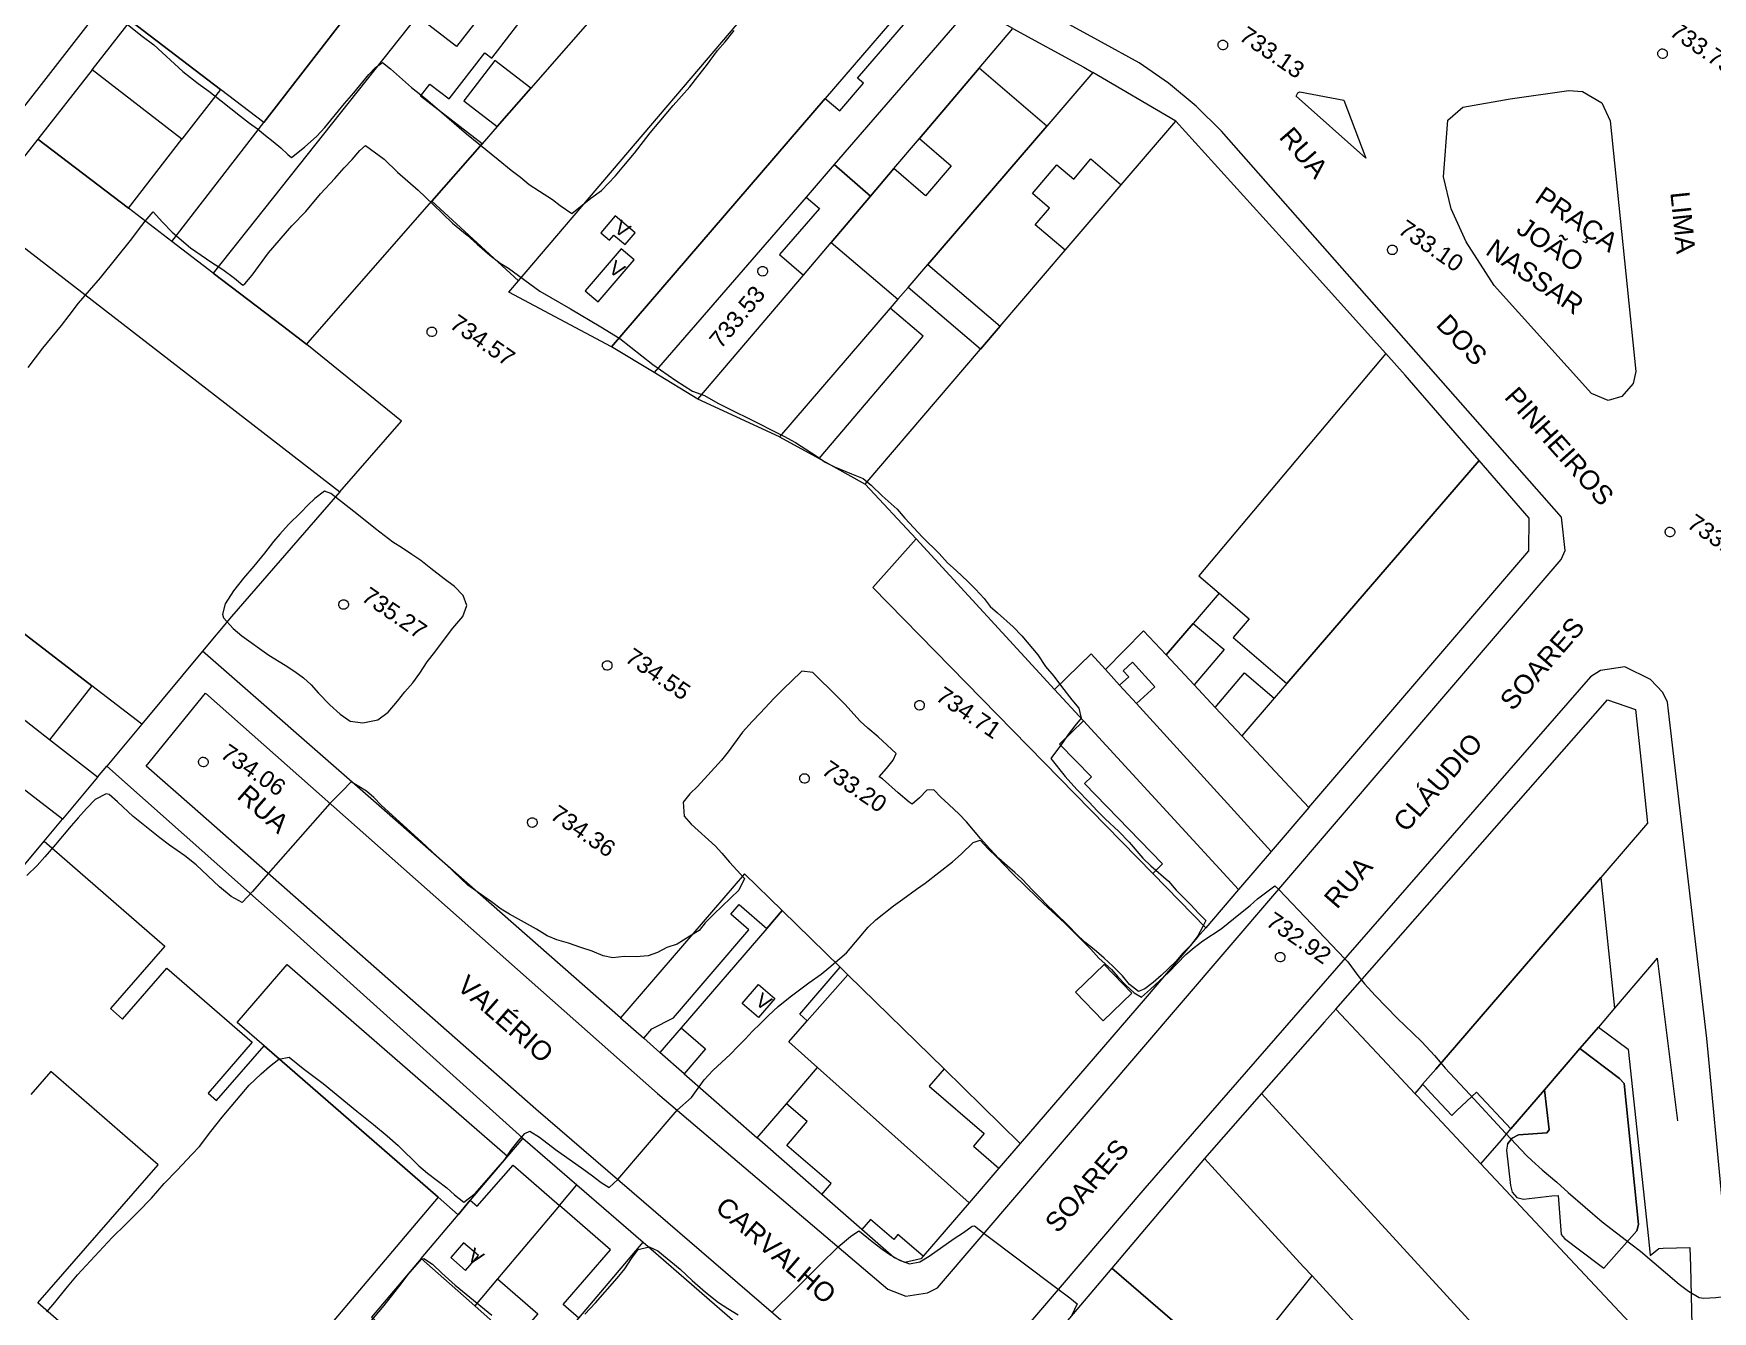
# Model space of a CAD drawing. Header units: metres. Extents: x 322294 to 7190115, y 7390841 to 10157759.
# Drawn here: x 322910.4 to 323085.9, y 7393113.9 to 7393247.5 of the extents above; entities that cross this region are included whole.
import ezdxf
from ezdxf.enums import TextEntityAlignment as Align

# ---------------------------------------------------------------- set-up
doc = ezdxf.new("R2010")
doc.units = ezdxf.units.M
doc.layers.get('0').update_dxf_attribs({"lineweight": 18})
for name, color, linetype, lineweight in [('100_SIST_VIARIO_MEIO_FIO', 1, 'Continuous', 18), ('106_PRACAS_PARQUES_TOP', 7, 'Continuous', 18), ('108_SEP_FIS_CANT_CENT_ILHA', 7, 'Continuous', 18), ('144_P_DUPLA_ASF_TOP', 7, 'Continuous', 18), ('160_P_SIMP_ASF_TOP', 7, 'Continuous', 18), ('206_MURO_E_MURO_ARRIMO', 7, 'Continuous', 18), ('214_PROJ_BEIRAL_EDIF', 10, 'Continuous', 18), ('600_CURVA_MESTRA', 14, 'Continuous', 18), ('604_CURVA_INTERM', 7, 'Continuous', 18), ('606_PTO_COTADO', 7, 'Continuous', 18), ('608_PTO_COTADO_INTERVIA', 1, 'Continuous', 18), ('626_SEGM_CURVA_INTERM', 7, 'Continuous', 18)]:
    doc.layers.add(name, color=color, linetype=linetype, lineweight=lineweight)
doc.styles.add('Style-Arial', font='arial.ttf', dxfattribs={"height": 1.75})

# ---------------------------------------------------------------- blocks, each defined once
blk = doc.blocks.new('SP09')
at = {"color": 0, "linetype": 'Continuous'}
blk.add_lwpolyline([(-0.03, -0.51), (-0.14, -0.49), (-0.24, -0.46), (-0.31, -0.42), (-0.35, -0.39), (-0.42, -0.31), (-0.47, -0.24), (-0.51, -0.15), (-0.52, -0.09), (-0.52, 0.03), (-0.51, 0.11), (-0.48, 0.2), (-0.44, 0.27), (-0.4, 0.33), (-0.32, 0.39), (-0.23, 0.44), (-0.15, 0.48), (-0.1, 0.48), (-0.03, 0.48), (0.08, 0.48), (0.19, 0.44), (0.27, 0.4), (0.35, 0.32), (0.41, 0.23), (0.46, 0.11), (0.48, 0.03), (0.48, -0.03), (0.47, -0.08), (0.44, -0.21), (0.38, -0.3), (0.31, -0.38), (0.23, -0.44), (0.1, -0.49), (0.02, -0.51)], close=True, dxfattribs=at)
blk = doc.blocks.new('SP10')
at = {"color": 0, "linetype": 'Continuous'}
blk.add_lwpolyline([(-0.03, -0.51), (-0.14, -0.49), (-0.24, -0.46), (-0.31, -0.42), (-0.35, -0.39), (-0.42, -0.31), (-0.47, -0.24), (-0.51, -0.15), (-0.52, -0.09), (-0.52, 0.03), (-0.51, 0.11), (-0.48, 0.2), (-0.44, 0.27), (-0.4, 0.33), (-0.32, 0.39), (-0.23, 0.44), (-0.15, 0.48), (-0.1, 0.48), (-0.03, 0.48), (0.08, 0.48), (0.19, 0.44), (0.27, 0.4), (0.35, 0.32), (0.41, 0.23), (0.46, 0.11), (0.48, 0.03), (0.48, -0.03), (0.47, -0.08), (0.44, -0.21), (0.38, -0.3), (0.31, -0.38), (0.23, -0.44), (0.1, -0.49), (0.02, -0.51)], close=True, dxfattribs=at)

msp = doc.modelspace()

# ---------------------------------------------------------------- linework, layer by layer
at = {"layer": '100_SIST_VIARIO_MEIO_FIO'}
for points in [[(323070.468, 7393193.482), (323070.103, 7393196.95), (323034.553, 7393237.294), (323031.912, 7393239.941), (323029.035, 7393242.338), (323025.949, 7393244.464), (323022.007, 7393246.63), (322979.757, 7393269.771), (322950.786, 7393285.594), (322948.179, 7393286.065), (322945.294, 7393285.586), (322944.425, 7393284.945), (322906.903, 7393236.675)], [(323034.729, 7393151.254), (323070.056, 7393192.531), (323070.468, 7393193.482)], [(323081.385, 7393175.818), (323081.172, 7393177.629), (323080.687, 7393178.635), (323079.383, 7393179.991), (323076.707, 7393181.303), (323074.175, 7393180.925), (323073.137, 7393180.263), (323043.021, 7393145.713)], [(323087.295, 7393116.125), (323086.978, 7393124.48), (323085.296, 7393142.446), (323081.385, 7393175.818)]]:
    msp.add_lwpolyline(points, dxfattribs=at)
msp.add_lwpolyline([(323064.715, 7393240.677), (323070.849, 7393241.563), (323072.303, 7393241.455), (323074.316, 7393240.279), (323075.183, 7393238.375), (323077.844, 7393212.201), (323077.576, 7393210.915), (323076.399, 7393209.563), (323074.966, 7393209.159), (323073.237, 7393209.9), (323063.046, 7393221.179), (323060.125, 7393225.752), (323058.57, 7393229.206), (323057.745, 7393232.537), (323058.214, 7393238.467), (323059.79, 7393239.818)], close=True, dxfattribs=at)
at = {"layer": '100_SIST_VIARIO_MEIO_FIO', "flags": 128}
for points in [[(322903.064, 7393085.254), (322910.551, 7393085.08), (322918.161, 7393083.858), (322930.99, 7393080.248), (322947.461, 7393073.271), (322958.291, 7393068.501), (322960.03, 7393068.358), (322964.467, 7393069.714), (322975.517, 7393081.746), (322992.095, 7393101.624), (322992.898, 7393103.093), (322993.465, 7393106.201), (322992.756, 7393109.352), (322962.912, 7393135.048), (322926.997, 7393166.703), (322922.186, 7393170.911), (322928.374, 7393178.565), (322975.609, 7393136.695), (322999.703, 7393116.23), (323001.551, 7393115.523), (323003.824, 7393115.872), (323004.883, 7393116.382), (323034.729, 7393151.254)], [(323043.021, 7393145.713), (323026.545, 7393126.813), (322970.787, 7393061.574), (322968.148, 7393056.298), (322965.782, 7393046.621), (322963.714, 7393040.741), (322961.397, 7393036.888), (322958.614, 7393033.358), (322955.648, 7393030.507), (322952.712, 7393028.178), (322949.648, 7393026.455), (322945.217, 7393024.656), (322876.62, 7393002.767), (322822.555, 7392985.75)]]:
    msp.add_lwpolyline(points, dxfattribs=at)
at = {"layer": '108_SEP_FIS_CANT_CENT_ILHA'}
msp.add_lwpolyline([(323042.751, 7393241.425), (323047.345, 7393240.543), (323049.659, 7393234.491), (323042.345, 7393240.973), (323042.53, 7393241.32)], close=True, dxfattribs=at)
at = {"layer": '206_MURO_E_MURO_ARRIMO'}
for p, q in [((323012.754, 7393248.027), (323020.176, 7393244.001)), ((323020.176, 7393244.001), (323021.118, 7393243.448)), ((322945.916, 7393167.315), (322928.07, 7393182.954)), ((322921.71, 7393175.321), (322918.049, 7393170.927)), ((322918.049, 7393170.927), (322937.944, 7393153.246)), ((322971.741, 7393144.619), (322945.916, 7393167.315)), ((322937.944, 7393153.246), (322961.544, 7393132.041)), ((323032.06, 7393153.038), (323026.575, 7393146.641)), ((323032.906, 7393154.025), (323032.06, 7393153.038)), ((323080.08, 7393150.864), (323082.22, 7393133.841)), ((323026.575, 7393146.641), (323013.525, 7393131.492)), ((322975.862, 7393140.998), (322974.172, 7393142.483)), ((322978.399, 7393138.768), (322975.862, 7393140.998)), ((322961.544, 7393132.041), (322967.187, 7393127.147)), ((322992.778, 7393126.156), (322986.022, 7393132.081)), ((323013.525, 7393131.492), (323011.301, 7393128.911)), ((322967.187, 7393127.147), (322974.102, 7393121.149)), ((323000.301, 7393119.557), (322996.969, 7393122.48)), ((323001.449, 7393119.048), (323000.301, 7393119.557)), ((323003.378, 7393119.713), (323003.119, 7393119.413)), ((323003.119, 7393119.413), (323001.449, 7393119.048))]:
    msp.add_line(p, q, dxfattribs=at)
for points in [[(322979.83, 7393209.3), (322975.253, 7393212.063)], [(322992.495, 7393203.073), (322997.3, 7393200.419)], [(323002.649, 7393194.674), (322998.132, 7393189.587), (323027.366, 7393159.691)], [(323080.08, 7393150.864), (323075.638, 7393145.616)]]:
    msp.add_lwpolyline(points, dxfattribs=at)
at = {"layer": '206_MURO_E_MURO_ARRIMO', "flags": 128}
for points in [[(322917.086, 7393169.772), (322912.068, 7393173.693)], [(322917.086, 7393169.772), (322918.049, 7393170.927)], [(322917.086, 7393169.772), (322913.429, 7393165.386)], [(322995.495, 7393149.124), (322994.707, 7393149.895)], [(322978.078, 7393143.57), (322975.862, 7393140.998)], [(323013.525, 7393131.492), (323005.57, 7393139.272)], [(322961.544, 7393132.041), (322959.939, 7393130.143)], [(322965.369, 7393124.997), (322967.187, 7393127.147)]]:
    msp.add_lwpolyline(points, dxfattribs=at)
at = {"layer": '214_PROJ_BEIRAL_EDIF'}
for points in [[(322929.925, 7393241.679), (322920.529, 7393248.837), (322946.477, 7393282.02), (322949.595, 7393282.988), (322963.333, 7393275.511), (322934.47, 7393238.216)], [(322950.479, 7393249.343), (322929.188, 7393222.472), (322924.85, 7393225.786), (322934.47, 7393238.216), (322963.333, 7393275.511), (322968.811, 7393272.481)], [(322962.369, 7393241.794), (322958.866, 7393237.789), (322957.286, 7393235.983), (322952.042, 7393229.988), (322961.077, 7393221.653), (322992.977, 7393259.114), (322982.559, 7393264.876)], [(322993.148, 7393240.728), (322970.803, 7393214.75), (322960.064, 7393220.464), (322961.077, 7393221.653), (322992.977, 7393259.114), (322998.352, 7393256.14), (323003.777, 7393253.084)], [(322994.084, 7393233.817), (322991.149, 7393230.426), (322975.253, 7393212.063), (322970.803, 7393214.75), (322993.148, 7393240.728), (322994.659, 7393239.428), (322997.154, 7393242.329), (322996.532, 7393242.864), (323004.819, 7393252.497), (323008.472, 7393250.439)], [(323000.322, 7393233.404), (323002.987, 7393236.538), (323009.24, 7393243.893), (323012.754, 7393248.027), (323008.472, 7393250.439), (322994.084, 7393233.817), (322997.88, 7393230.531)], [(322920.529, 7393248.837), (322929.925, 7393241.679), (322925.903, 7393236.481), (322916.536, 7393243.73)], [(322958.866, 7393237.789), (322962.369, 7393241.794), (322958.62, 7393244.695), (322955.37, 7393240.495)], [(322910.86, 7393236.471), (322920.31, 7393229.254), (322925.903, 7393236.481), (322916.536, 7393243.73)], [(323000.322, 7393233.404), (322997.88, 7393230.531), (322993.754, 7393225.679), (323000.742, 7393219.738), (323001.807, 7393220.976), (323003.867, 7393223.374), (323016.292, 7393237.832), (323009.24, 7393243.893), (323002.987, 7393236.538), (323006.305, 7393233.687), (323003.623, 7393230.566)], [(323016.292, 7393237.832), (323003.867, 7393223.374), (323011.437, 7393216.938), (323018.219, 7393224.862), (323015.099, 7393227.514), (323016.598, 7393229.277), (323014.801, 7393230.804), (323017.342, 7393233.793), (323019.109, 7393232.291), (323020.903, 7393234.402), (323024.075, 7393231.705), (323029.773, 7393238.363), (323021.118, 7393243.448)], [(323022.421, 7393181.02), (323020.931, 7393182.657), (323017.11, 7393178.952), (323002.649, 7393194.674), (322997.3, 7393200.419), (323009.382, 7393214.537), (323011.437, 7393216.938), (323018.219, 7393224.862), (323024.075, 7393231.705), (323029.773, 7393238.363), (323042.914, 7393223.851), (323051.719, 7393214.072), (323032.173, 7393190.825), (323034.308, 7393188.998), (323031.605, 7393185.856), (323028.767, 7393182.556), (323026.417, 7393185.068)], [(322990.859, 7393222.273), (322993.754, 7393225.679), (322997.88, 7393230.531), (322994.084, 7393233.817), (322991.149, 7393230.426), (322992.536, 7393229.225), (322988.377, 7393224.421)], [(322971.18, 7393228.446), (322969.678, 7393226.682), (322970.594, 7393225.902), (322971.065, 7393226.455), (322972.239, 7393225.455), (322973.27, 7393226.666)], [(322971.805, 7393225.007), (322968.062, 7393220.612), (322969.422, 7393219.454), (322973.165, 7393223.849)], [(322990.859, 7393222.273), (322993.754, 7393225.679), (323000.742, 7393219.738), (322999.939, 7393218.803), (322988.376, 7393205.347), (322979.83, 7393209.3)], [(323009.382, 7393214.537), (323001.807, 7393220.976), (323003.867, 7393223.374), (323011.437, 7393216.938)], [(322999.939, 7393218.803), (322988.376, 7393205.347), (322992.495, 7393203.073), (323003.381, 7393215.877)], [(323034.308, 7393188.998), (323037.438, 7393186.336), (323035.767, 7393184.37), (323041.4, 7393179.581), (323061.497, 7393202.871), (323053.759, 7393211.807), (323051.719, 7393214.072), (323032.173, 7393190.825)], [(323041.4, 7393179.581), (323040.07, 7393178.041), (323036.673, 7393174.104), (323043.69, 7393166.603), (323066.685, 7393193.423), (323066.709, 7393196.853), (323061.497, 7393202.871)], [(323022.421, 7393181.02), (323026.417, 7393185.068), (323028.767, 7393182.556), (323031.7, 7393179.42), (323033.897, 7393177.071), (323036.673, 7393174.104), (323043.69, 7393166.603), (323039.732, 7393161.987), (323025.659, 7393177.459), (323027.591, 7393179.216), (323025.257, 7393181.782), (323024.285, 7393180.897), (323024.873, 7393180.251), (323023.913, 7393179.378)], [(323031.7, 7393179.42), (323028.767, 7393182.556), (323031.605, 7393185.856), (323034.837, 7393183.109)], [(323017.11, 7393178.952), (323020.931, 7393182.657), (323022.421, 7393181.02), (323023.913, 7393179.378), (323025.659, 7393177.459), (323039.732, 7393161.987), (323036.346, 7393158.038), (323020.141, 7393175.657)], [(323040.07, 7393178.041), (323036.673, 7393174.104), (323033.897, 7393177.071), (323036.966, 7393180.68)], [(323027.366, 7393159.691), (323028.408, 7393160.702), (323020.251, 7393169.114), (323020.963, 7393169.805), (323017.64, 7393173.232), (323020.141, 7393175.657), (323036.346, 7393158.038), (323032.906, 7393154.025)]]:
    msp.add_lwpolyline(points, close=True, dxfattribs=at)
for points in [[(322957.286, 7393235.983), (322950.845, 7393240.968), (322951.828, 7393242.239), (322953.825, 7393240.694), (322957.551, 7393245.508), (322958.302, 7393244.941), (322962.662, 7393250.574), (322963.705, 7393249.767), (322966.683, 7393253.616), (322962.272, 7393257.03), (322958.276, 7393251.865), (322958.75, 7393251.498), (322954.609, 7393246.147), (322950.479, 7393249.343), (322929.188, 7393222.472), (322936.41, 7393216.957)], [(322920.31, 7393229.254), (322910.86, 7393236.471), (322909.607, 7393234.868)], [(322939.082, 7393215.171), (322952.042, 7393229.988), (322957.286, 7393235.983)], [(322936.41, 7393216.957), (322929.188, 7393222.472), (322924.85, 7393225.786), (322920.31, 7393229.254)], [(323051.875, 7393139.797), (323046.499, 7393145.531), (323074.899, 7393177.856), (323077.815, 7393176.854), (323078.402, 7393171.356)], [(323078.402, 7393171.356), (323079.085, 7393164.967)], [(323079.085, 7393164.967), (323074.199, 7393159.291), (323056.954, 7393139.261)], [(323056.954, 7393139.261), (323074.199, 7393159.291), (323075.638, 7393145.616), (323073.955, 7393143.654)], [(323051.875, 7393139.797), (323046.499, 7393145.531), (323045.313, 7393144.181)], [(323073.955, 7393143.654), (323072.014, 7393141.391), (323068.33, 7393137.096), (323064.807, 7393132.991), (323061.207, 7393136.832), (323059.169, 7393134.922)], [(323072.014, 7393141.391), (323073.955, 7393143.654), (323077.048, 7393141.34), (323079.183, 7393121.546)], [(323068.33, 7393137.096), (323072.014, 7393141.391), (323076.153, 7393138.264), (323076.64, 7393137.758), (323078.126, 7393123.007), (323077.971, 7393122.356)], [(323077.971, 7393122.356), (323078.126, 7393123.007), (323076.64, 7393137.758), (323076.153, 7393138.264), (323072.014, 7393141.391)], [(323056.954, 7393139.261), (323055.58, 7393137.665), (323055.392, 7393137.446)], [(323055.759, 7393137.473), (323055.58, 7393137.665), (323056.954, 7393139.261)], [(323056.442, 7393136.744), (323055.759, 7393137.473)], [(323063.806, 7393131.823), (323064.807, 7393132.991), (323068.33, 7393137.096), (323068.815, 7393132.887), (323068.56, 7393132.602), (323067.082, 7393132.496), (323065.607, 7393132.371), (323064.947, 7393132.045), (323064.47, 7393131.485), (323064.452, 7393131.391)], [(323064.452, 7393131.391), (323064.47, 7393131.485), (323064.947, 7393132.045), (323065.607, 7393132.371), (323067.082, 7393132.496), (323068.56, 7393132.602), (323068.815, 7393132.887), (323068.33, 7393137.096)], [(323032.78, 7393129.915), (323023.104, 7393118.444), (323035.741, 7393107.519)], [(323044.019, 7393117.637), (323060.382, 7393099.761), (323066.227, 7393093.375), (323072.848, 7393099.437), (323048.278, 7393126.279)], [(323080.722, 7393120.518), (323083.512, 7393120.585), (323083.56, 7393118.621)]]:
    msp.add_lwpolyline(points, dxfattribs=at)
at = {"layer": '214_PROJ_BEIRAL_EDIF', "flags": 128}
for points in [[(322909.607, 7393234.868), (322904.785, 7393228.701), (322942.429, 7393199.62), (322948.849, 7393207.009), (322938.948, 7393215.018), (322936.41, 7393216.957)], [(322936.41, 7393216.957), (322938.948, 7393215.018), (322939.082, 7393215.171)], [(322908.935, 7393159.996), (322911.505, 7393163.079), (322924.12, 7393152.102), (322918.441, 7393145.575), (322919.707, 7393144.473), (322924.348, 7393149.807), (322933.259, 7393142.053), (322928.644, 7393136.749), (322929.535, 7393135.974), (322934.495, 7393141.674), (322952.673, 7393125.857), (322929.571, 7393098.51), (322926.692, 7393101.015), (322924.436, 7393098.299), (322920.241, 7393101.908), (322919.071, 7393102.915), (322913.938, 7393107.332), (322916.311, 7393110.06), (322910.86, 7393114.803), (322923.428, 7393129.247), (322912.211, 7393139.007), (322910.129, 7393136.614)], [(323045.313, 7393144.181), (323038.74, 7393136.699), (323048.278, 7393126.279)], [(323055.392, 7393137.446), (323054.763, 7393136.716), (323051.875, 7393139.797)], [(323055.049, 7393136.41), (323054.763, 7393136.716), (323051.875, 7393139.797)], [(323048.278, 7393126.279), (323038.74, 7393136.699), (323032.78, 7393129.915), (323043.143, 7393118.594)], [(323078.064, 7393104.22), (323081.882, 7393107.783), (323061.676, 7393129.34), (323055.049, 7393136.41)], [(323059.169, 7393134.922), (323058.627, 7393134.414), (323056.442, 7393136.744)], [(323083.56, 7393118.621), (323083.745, 7393110.988), (323083.493, 7393110.208), (323083.109, 7393109.38), (323082.619, 7393108.625), (323081.882, 7393107.783), (323061.676, 7393129.34), (323063.806, 7393131.823)], [(323064.452, 7393131.391), (323064.336, 7393130.778), (323064.753, 7393127.095), (323064.923, 7393126.38), (323065.425, 7393125.846), (323066.129, 7393125.646), (323069.071, 7393126.003), (323069.735, 7393126.043), (323070.054, 7393121.97), (323070.395, 7393121.54), (323073.943, 7393118.859), (323074.53, 7393118.459), (323077.968, 7393122.345), (323077.971, 7393122.356)], [(323043.143, 7393118.594), (323032.78, 7393129.915)], [(323048.278, 7393126.279), (323072.848, 7393099.437), (323078.064, 7393104.22)], [(323079.183, 7393121.546), (323079.376, 7393119.756), (323080.255, 7393120.506), (323080.722, 7393120.518)], [(323035.741, 7393107.519), (323023.104, 7393118.444), (323017.918, 7393112.296), (323030.214, 7393101.616), (323032.145, 7393103.839), (323032.864, 7393103.214)], [(323035.741, 7393107.519), (323035.851, 7393107.424), (323044.019, 7393117.637), (323043.143, 7393118.594)], [(323043.143, 7393118.594), (323044.019, 7393117.637)]]:
    msp.add_lwpolyline(points, dxfattribs=at)
for points in [[(322916.479, 7393179.338), (322904.928, 7393188.21), (322885.176, 7393203.382), (322904.785, 7393228.701), (322942.429, 7393199.62), (322931.099, 7393186.58), (322928.07, 7393182.954), (322921.71, 7393175.321)], [(322911.505, 7393163.079), (322913.429, 7393165.386), (322908.278, 7393169.347), (322903.951, 7393172.675), (322903.355, 7393171.865), (322900.137, 7393174.235), (322900.783, 7393175.111), (322897.835, 7393177.378), (322895.849, 7393174.68), (322887.841, 7393180.577), (322888.75, 7393181.811), (322875.835, 7393191.322), (322872.986, 7393187.643), (322908.935, 7393159.996)], [(322900.504, 7393182.731), (322904.928, 7393188.21), (322916.479, 7393179.338), (322912.068, 7393173.693)], [(322987.033, 7393153.966), (322988.638, 7393155.83), (322984.708, 7393159.674), (322971.741, 7393144.619), (322974.172, 7393142.483), (322975.011, 7393143.457), (322977.273, 7393144.62), (322985.176, 7393153.796), (322983.262, 7393155.445), (322984.136, 7393156.461)], [(322994.707, 7393149.895), (322988.638, 7393155.83), (322987.033, 7393153.966), (322978.078, 7393143.57), (322980.637, 7393141.366), (322978.399, 7393138.768), (322986.022, 7393132.081), (322989.087, 7393135.634), (322992.349, 7393139.416), (322989.336, 7393142.109), (322991.272, 7393144.313), (322990.484, 7393144.992)], [(322959.939, 7393130.143), (322956.051, 7393125.544), (322954.771, 7393124.031), (322952.673, 7393125.857), (322934.495, 7393141.674), (322931.667, 7393144.135), (322936.92, 7393150.172)], [(323019.305, 7393147.295), (323022.184, 7393144.311), (323025.184, 7393147.206), (323022.305, 7393150.19)], [(322986.168, 7393148.087), (322987.865, 7393146.626), (322986.159, 7393144.646), (322984.462, 7393146.107)], [(322995.495, 7393149.124), (323005.57, 7393139.272), (323004.022, 7393137.475), (323009.768, 7393132.526), (323008.634, 7393131.209), (323011.301, 7393128.911), (323008.169, 7393125.275), (322992.349, 7393139.416), (322989.336, 7393142.109), (322991.272, 7393144.313)], [(322989.087, 7393135.634), (322992.349, 7393139.416), (323008.169, 7393125.275), (323003.378, 7393119.713), (323000.748, 7393121.978), (323000.298, 7393121.456), (322997.88, 7393123.538), (322996.969, 7393122.48), (322992.778, 7393126.156), (322993.76, 7393127.296), (322989.131, 7393131.283), (322991.264, 7393133.759)], [(322965.369, 7393124.997), (322958.891, 7393117.337), (322956.506, 7393114.515), (322950.909, 7393119.464), (322954.771, 7393124.031), (322956.051, 7393125.544), (322956.768, 7393124.92), (322960.512, 7393129.223)], [(322960.645, 7393110.854), (322963.364, 7393108.45), (322967.399, 7393113.222), (322965.747, 7393114.659), (322970.704, 7393120.355), (322965.369, 7393124.997), (322958.891, 7393117.337), (322963.1, 7393113.675)], [(322955.354, 7393121.095), (322954.008, 7393119.548), (322955.555, 7393118.203), (322956.901, 7393119.749)], [(322975.399, 7393097.807), (322963.364, 7393108.45), (322967.399, 7393113.222), (322974.102, 7393121.149), (322989.82, 7393107.516), (322989.377, 7393103.071), (322980.726, 7393093.096)], [(322975.399, 7393097.807), (322963.364, 7393108.45), (322960.645, 7393110.854), (322956.506, 7393114.515), (322950.909, 7393119.464), (322945.714, 7393113.321), (322972.751, 7393089.415), (322976.757, 7393094.019), (322974.108, 7393096.323)]]:
    msp.add_lwpolyline(points, close=True, dxfattribs=at)
at = {"layer": '600_CURVA_MESTRA', "elevation": 735, "flags": 128}
msp.add_lwpolyline([(322935.009, 7393182.526), (322936.7, 7393181.499), (322937.714, 7393180.823), (322938.603, 7393180.176), (322939.4, 7393179.417), (322940.201, 7393178.555), (322941.367, 7393177.35), (322942.448, 7393176.348), (322943.481, 7393175.631), (322944.82, 7393175.461), (322946.389, 7393175.777), (322947.453, 7393176.553), (322948.449, 7393177.711), (322949.211, 7393178.692), (322950.046, 7393179.625), (322950.766, 7393180.633), (322951.553, 7393181.837), (322952.339, 7393182.85), (322953.341, 7393184.204), (322954.228, 7393185.347), (322955.259, 7393186.575), (322955.673, 7393187.723), (322955.305, 7393188.778), (322954.384, 7393189.697), (322953.313, 7393190.501), (322951.922, 7393191.576), (322950.89, 7393192.422), (322949.931, 7393193.055), (322948.966, 7393193.722), (322947.969, 7393194.357), (322946.142, 7393195.735), (322944.206, 7393197.294), (322941.476, 7393199.433), (322940.811, 7393199.661), (322939.801, 7393198.905), (322939.073, 7393198.2), (322938.344, 7393197.454), (322937.065, 7393196.196), (322936.132, 7393195.163), (322935.483, 7393194.397), (322934.538, 7393193.2), (322933.415, 7393191.834), (322932.335, 7393190.588), (322931.316, 7393189.241), (322930.416, 7393187.882), (322930.153, 7393186.802), (322930.272, 7393186.426), (322931.268, 7393185.32), (322932.168, 7393184.563)], close=True, dxfattribs=at)
at = {"layer": '604_CURVA_INTERM', "flags": 128}
for points, elevation in [([(322919.709, 7393248.877), (322921.745, 7393247.246), (322922.961, 7393246.325), (322926.002, 7393243.566), (322927.591, 7393242.31), (322928.71, 7393241.492), (322930.01, 7393240.489), (322932.029, 7393238.873), (322932.988, 7393238.14), (322933.797, 7393237.549), (322934.64, 7393236.856), (322935.439, 7393236.227), (322936.232, 7393235.56), (322936.972, 7393234.865), (322937.364, 7393234.542), (322938.72, 7393235.628), (322940.017, 7393236.801), (322940.841, 7393237.71), (322942.914, 7393240.197), (322943.889, 7393241.32), (322945.429, 7393243.247), (322946.126, 7393243.978), (322946.882, 7393244.477), (322947.697, 7393243.838), (322949.908, 7393241.886), (322951.354, 7393240.737), (322952.822, 7393239.475), (322955.637, 7393237.04), (322958.968, 7393234.36), (322960.322, 7393233.242), (322961.307, 7393232.515), (322962.215, 7393231.722), (322963.27, 7393231.026), (322964.623, 7393230.165), (322965.454, 7393229.551), (322966.664, 7393228.688), (322968.632, 7393230.317), (322969.754, 7393231.105), (322971.234, 7393232.629), (322972.098, 7393233.698), (322973.199, 7393235.004), (322974.84, 7393237.126), (322975.78, 7393238.269), (322977.264, 7393239.978), (322978.99, 7393241.946), (322979.845, 7393243.014), (322980.732, 7393244.174), (322981.889, 7393245.738), (322982.689, 7393246.655), (322983.627, 7393247.83)], 733), ([(322921.384, 7393226.998), (322922.077, 7393227.892), (322922.917, 7393228.876), (322923.887, 7393227.786), (322924.881, 7393226.76), (322926.796, 7393225.097), (322929.026, 7393223.568), (322930.197, 7393222.833), (322931.413, 7393221.931), (322932.267, 7393221.228), (322932.469, 7393221.366), (322933.239, 7393222.269), (322934.97, 7393224.592), (322937.403, 7393227.431), (322938.857, 7393228.904), (322940.392, 7393230.762), (322941.899, 7393232.349), (322942.88, 7393233.482), (322943.687, 7393234.36), (322944.501, 7393235.293), (322945.097, 7393235.806), (322947.034, 7393234.395), (322948.446, 7393233.024), (322950.587, 7393231.154), (322952.172, 7393229.66), (322954.177, 7393227.7), (322955.711, 7393226.439), (322956.779, 7393225.494), (322958.105, 7393224.358), (322959.169, 7393223.498), (322960.058, 7393222.977), (322963.325, 7393220.569), (322966.529, 7393218.738), (322969.701, 7393216.86), (322971.661, 7393215.624), (322975.123, 7393212.926), (322977.537, 7393211.254), (322979.279, 7393210.139), (322980.508, 7393209.678), (322981.919, 7393208.861), (322983.804, 7393207.925), (322984.953, 7393207.392), (322988.801, 7393205.436), (322990.043, 7393204.773), (322992.305, 7393203.311), (322993.137, 7393202.711), (322994.121, 7393202.233), (322995.872, 7393201.484)], 734), ([(322909.841, 7393212.608), (322911.382, 7393214.638), (322913.319, 7393217.011), (322914.128, 7393218.038), (322915.096, 7393219.325), (322917.413, 7393221.962), (322920.66, 7393226.054), (322921.384, 7393226.998)], 734), ([(322995.872, 7393201.484), (322997.092, 7393200.99), (322997.954, 7393200.29), (322999.078, 7393199.197), (323000.662, 7393197.779), (323001.464, 7393196.86), (323003.32, 7393194.877), (323005.038, 7393193.142), (323005.916, 7393192.193), (323006.841, 7393191.369), (323008.055, 7393190.233), (323008.863, 7393189.421), (323009.752, 7393188.468), (323010.367, 7393187.6), (323011.143, 7393186.949), (323012.787, 7393185.491), (323013.684, 7393184.544), (323015.356, 7393182.554), (323016.157, 7393181.335), (323017.05, 7393180.333), (323017.837, 7393179.236), (323018.928, 7393177.847), (323019.651, 7393176.987), (323019.878, 7393175.928), (323019.231, 7393175.149), (323018.527, 7393174.232), (323017.925, 7393173.361), (323016.705, 7393171.74), (323018.233, 7393169.846), (323019.434, 7393168.5), (323020.721, 7393167.174), (323021.578, 7393166.262), (323022.406, 7393165.416), (323023.824, 7393164.078), (323024.913, 7393162.971), (323026.337, 7393161.29), (323027.178, 7393160.493), (323029.029, 7393158.887), (323029.822, 7393157.967), (323031.356, 7393156.418), (323032.144, 7393155.555), (323032.906, 7393154.806), (323032.623, 7393154.168), (323032.073, 7393153.174), (323031.999, 7393153.079)], 734), ([(322990.587, 7393180.752), (322988.778, 7393179.002), (322987.809, 7393178.022), (322986.349, 7393176.453), (322985.499, 7393175.578), (322984.481, 7393174.494), (322982.982, 7393172.407), (322982.3, 7393171.547), (322979.794, 7393168.796), (322979.007, 7393168.023), (322978.306, 7393167.166), (322978.408, 7393165.694), (322979.119, 7393164.861), (322981.659, 7393162.577), (322982.349, 7393161.841), (322983.131, 7393160.887), (322984.691, 7393159.192), (322984.126, 7393157.975), (322981.494, 7393155.456), (322980.593, 7393154.53), (322979.957, 7393153.732), (322978.983, 7393153.14), (322977.668, 7393152.31), (322976.577, 7393151.969), (322975.598, 7393151.45), (322974.655, 7393151.105), (322973.4, 7393151.003), (322972.141, 7393151.012), (322970.931, 7393150.892), (322969.923, 7393151.098), (322968.793, 7393151.594), (322967.585, 7393151.961), (322966.307, 7393152.421), (322965.083, 7393152.778), (322964.089, 7393153.179), (322962.964, 7393153.868), (322960.141, 7393155.453), (322959.258, 7393155.976), (322958.259, 7393156.727), (322957.449, 7393157.314), (322956.61, 7393157.895), (322955.789, 7393158.488), (322955.056, 7393159.17), (322953.496, 7393160.683), (322952.577, 7393161.491), (322950.955, 7393163.019), (322946.745, 7393166.841), (322945.958, 7393167.657), (322945.187, 7393168.293), (322943.585, 7393169.29), (322942.688, 7393168.356), (322941.384, 7393167.033), (322934.92, 7393159.72), (322933.3, 7393157.83), (322932.223, 7393156.671), (322931.053, 7393157.301), (322929.831, 7393158.306), (322927.41, 7393160.615), (322926.227, 7393161.564), (322924.619, 7393162.67), (322923.613, 7393163.415), (322920.826, 7393165.67), (322919.173, 7393167.21), (322918.314, 7393167.962), (322917.997, 7393168.021), (322916.845, 7393167.434), (322915.954, 7393166.504), (322915.053, 7393165.53), (322914.319, 7393164.671), (322912.713, 7393162.741), (322911.587, 7393161.431), (322910.764, 7393160.523), (322909.706, 7393159.501)], 734), ([(322994.428, 7393178.186), (322991.832, 7393180.73), (322990.69, 7393180.851), (322990.587, 7393180.752)], 734), ([(323031.999, 7393153.079), (323031.304, 7393152.182), (323030.528, 7393151.373), (323029.79, 7393150.515), (323028.258, 7393149.026), (323027.433, 7393148.309), (323026.538, 7393147.66), (323025.881, 7393147.364), (323024.943, 7393148.096), (323024.202, 7393149), (323023.203, 7393149.999), (323022.291, 7393150.859), (323021.247, 7393151.773), (323020.275, 7393152.525), (323019.356, 7393153.391), (323018.624, 7393154.159), (323017.081, 7393155.698), (323016.31, 7393156.427), (323015.599, 7393157.159), (323014.799, 7393157.95), (323013.719, 7393159.114), (323012.961, 7393159.821), (323012.17, 7393160.494), (323011.289, 7393161.287), (323010.363, 7393162.264), (323009.386, 7393163.377), (323007.924, 7393165.11), (323007.141, 7393165.91), (323006.077, 7393166.923), (323005.221, 7393167.683), (323004.492, 7393168.436), (323003.769, 7393168.408), (323003.012, 7393167.598), (323002.242, 7393166.943), (323001.931, 7393167.174), (323000.772, 7393168.145), (322999.111, 7393169.604), (322998.788, 7393169.826), (322999.536, 7393170.67), (323000.229, 7393171.56), (323000.548, 7393172.263), (322999.63, 7393173.134), (322998.669, 7393173.994), (322997.6, 7393174.887), (322996.792, 7393175.62), (322995.207, 7393177.395), (322994.428, 7393178.186)], 734), ([(322911.781, 7393113.88), (322912.624, 7393114.838), (322913.768, 7393116.292), (322915.007, 7393117.741), (322918.608, 7393121.653), (322920.037, 7393123.028), (322921.347, 7393124.321), (322922.723, 7393125.761), (322924.064, 7393127.285), (322925.417, 7393128.685), (322926.942, 7393130.326), (322927.746, 7393131.15), (322928.916, 7393132.721), (322930.124, 7393134.237), (322932.953, 7393137.569), (322934.189, 7393138.762), (322935.057, 7393139.517), (322936.027, 7393140.275), (322937.123, 7393140.514), (322938.598, 7393139.329), (322940.666, 7393137.744), (322944.19, 7393134.863), (322945.922, 7393133.472), (322947.36, 7393132.294), (322948.5, 7393131.259), (322950.664, 7393129.14), (322951.592, 7393128.383), (322953.609, 7393126.823), (322954.398, 7393126.111), (322955.385, 7393125.325), (322956.549, 7393126.242), (322958.214, 7393128.181), (322959.645, 7393129.817), (322960.357, 7393130.861), (322961.037, 7393131.724), (322961.764, 7393132.506), (322962.268, 7393132.758), (322963.297, 7393132.124), (322964.942, 7393130.856), (322967.671, 7393128.929), (322968.69, 7393128.189), (322969.715, 7393127.415), (322970.578, 7393126.875), (322971.451, 7393127.696), (322977.659, 7393134.954), (322979.152, 7393136.272), (322980.504, 7393138.129), (322981.397, 7393139.101), (322983.25, 7393140.815), (322983.963, 7393141.577), (322984.778, 7393142.394), (322985.551, 7393143.221), (322986.359, 7393143.983), (322987.219, 7393144.868), (322988.23, 7393145.787), (322989.466, 7393146.818), (322991.413, 7393148.261), (322992.716, 7393149.174), (322993.524, 7393149.831), (322995.377, 7393151.408), (322997.613, 7393154.077), (322998.447, 7393154.867), (323000.29, 7393156.312), (323001.252, 7393157.033), (323002.699, 7393158.049), (323003.58, 7393158.69), (323006.437, 7393160.926), (323007.339, 7393161.734), (323008.606, 7393162.931), (323009.325, 7393163.183), (323010.182, 7393162.276), (323011.069, 7393161.419), (323012.691, 7393159.73), (323014.163, 7393158.257), (323015.18, 7393157.315), (323015.944, 7393156.552), (323018.151, 7393154.529), (323020.917, 7393151.779), (323021.755, 7393150.849), (323023.076, 7393149.661), (323023.732, 7393148.902), (323024.552, 7393148.022), (323025.43, 7393147.219), (323026.199, 7393146.781), (323027.143, 7393147.595), (323028.07, 7393148.495), (323029.049, 7393149.38), (323030.829, 7393151.236), (323031.702, 7393151.977), (323032.623, 7393152.662)], 733), ([(323032.623, 7393152.662), (323034.537, 7393153.926), (323036.551, 7393155.553), (323037.537, 7393156.366), (323038.328, 7393157.046), (323040.12, 7393158.398), (323040.533, 7393158.036), (323047.437, 7393150.78), (323047.761, 7393150.464), (323048.793, 7393149.05), (323049.496, 7393148.154), (323050.612, 7393146.944), (323052.96, 7393144.528), (323054.559, 7393143.017), (323055.482, 7393142.101), (323056.828, 7393140.68), (323057.425, 7393139.965)], 733), ([(323057.425, 7393139.965), (323057.947, 7393139.34), (323060.504, 7393136.609), (323064.249, 7393132.539), (323066.432, 7393130.207), (323067.001, 7393129.688)], 733), ([(323067.001, 7393129.688), (323068.061, 7393128.72), (323069.614, 7393127.416), (323070.8, 7393126.35), (323074.355, 7393123.29), (323077.34, 7393121), (323078.342, 7393120.23), (323082.404, 7393116.767), (323083.368, 7393116.03), (323084.479, 7393115.368), (323084.95, 7393115.308), (323086.229, 7393115.371), (323087.601, 7393115.552), (323088.09, 7393115.594)], 733), ([(322992.596, 7393118.78), (322994.493, 7393120.655), (322995.779, 7393121.753), (322996.64, 7393122.35), (322996.729, 7393122.323), (322998.062, 7393121.235), (322999.099, 7393120.44), (322999.985, 7393119.807), (323000.912, 7393119.283), (323001.942, 7393118.901), (323003.021, 7393119.089), (323004.022, 7393119.695), (323006.611, 7393121.531), (323007.58, 7393122.179), (323008.484, 7393122.832), (323008.756, 7393122.879), (323009.74, 7393122.056), (323017.5, 7393116.229), (323018.719, 7393115.326), (323019.478, 7393114.709), (323018.905, 7393113.529)], 732)]:
    msp.add_lwpolyline(points, dxfattribs=dict(at, elevation=elevation))
at = {"layer": '604_CURVA_INTERM', "elevation": 732}
for points in [[(322968.013, 7393113.62), (322969.123, 7393114.818), (322971.395, 7393117.392), (322972.188, 7393118.356), (322972.887, 7393119.466), (322973.607, 7393120.405), (322974.732, 7393120.68), (322975.664, 7393120.238), (322977.987, 7393118.331), (322979.251, 7393117.151), (322980.624, 7393115.918), (322981.989, 7393114.841), (322982.977, 7393114.23), (322984.029, 7393113.553)], [(322945.363, 7393112.555), (322947.062, 7393114.54), (322948.806, 7393116.799), (322949.516, 7393117.742), (322950.939, 7393119.37), (322951.195, 7393119.457), (322952.083, 7393118.853), (322953.058, 7393117.909), (322954.46, 7393116.664), (322958.289, 7393113.527)], [(322987.574, 7393113.813), (322989.994, 7393116.206)]]:
    msp.add_lwpolyline(points, dxfattribs=at)
at = {"layer": '626_SEGM_CURVA_INTERM', "elevation": 732}
msp.add_lwpolyline([(322989.994, 7393116.206), (322992.596, 7393118.78)], dxfattribs=at)

# ---------------------------------------------------------------- block references
at = {"layer": '606_PTO_COTADO', "rotation": 325.5688295630279}
for p in [(322986.625, 7393222.66, 733.53), (322952.049, 7393216.328, 734.57), (322942.835, 7393187.815, 735.275), (322970.383, 7393181.444, 734.55), (323003.022, 7393177.286, 734.715), (322991.004, 7393169.634, 733.205), (322962.558, 7393165.022, 734.36), (323040.713, 7393150.952, 732.92)]:
    msp.add_blockref('SP09', p, dxfattribs=at)
at = {"layer": '608_PTO_COTADO_INTERVIA', "rotation": 325.5688295630279}
for p in [(323034.729, 7393246.315, 733.135), (323080.682, 7393245.403, 733.75), (323052.443, 7393224.893, 733.09), (323081.455, 7393195.396, 733.19), (322928.176, 7393171.353, 734.065)]:
    msp.add_blockref('SP10', p, dxfattribs=at)

# ---------------------------------------------------------------- texts
at = {"layer": '106_PRACAS_PARQUES_TOP', "style": 'Style-Arial'}
for s, p in [('PRAÇA', (323067.166, 7393230.002)), ('JOÃO', (323065.233, 7393226.782)), ('NASSAR', (323062.024, 7393224.522))]:
    msp.add_text(s, height=2, rotation=325.56883, dxfattribs=at).set_placement(p)
at = {"layer": '144_P_DUPLA_ASF_TOP', "style": 'Style-Arial'}
msp.add_text('LIMA', height=2, rotation=275.83053, dxfattribs=at).set_placement((323082.456, 7393231), align=Align.MIDDLE_LEFT)
at = {"layer": '160_P_SIMP_ASF_TOP', "style": 'Style-Arial'}
for s, rotation, p in [('RUA', 310.8986, (323041.239, 7393237.299)), ('DOS', 313.94929, (323057.59, 7393217.683)), ('PINHEIROS', 311.68521, (323064.769, 7393210.117)), ('SOARES', 48.92176, (323064.234, 7393177.264)), ('CLÁUDIO', 48.92176, (323053.09, 7393164.568)), ('RUA', 318.73982, (322932.202, 7393168.401)), ('RUA', 48.92176, (323045.861, 7393156.549)), ('VALÉRIO', 318.73982, (322955.18, 7393148.491)), ('SOARES', 49.34027, (323016.69, 7393122.656)), ('CARVALHO', 319.3724, (322982.174, 7393125.317))]:
    msp.add_text(s, height=2, rotation=rotation, dxfattribs=at).set_placement(p, align=Align.MIDDLE_LEFT)
at = {"layer": '214_PROJ_BEIRAL_EDIF', "style": 'Style-Arial'}
for p in [(322970.946, 7393226.875), (322970.375, 7393222.66), (322985.703, 7393146.093), (322955.618, 7393119.416)]:
    msp.add_text('V', height=1.5, rotation=325.56883, dxfattribs=at).set_placement(p)
at = {"layer": '606_PTO_COTADO', "style": 'Style-Arial'}
for s, rotation, p in [('733.53', 50.4144, (322983.935, 7393217.9, 733.53)), ('734.57', 325.56883, (322957.338, 7393215.445, 734.57)), ('735.27', 325.56883, (322948.124, 7393186.933, 735.275)), ('734.55', 325.56883, (322975.672, 7393180.562, 734.55)), ('734.71', 325.56883, (323008.141, 7393176.52, 734.715)), ('733.20', 325.56883, (322996.208, 7393168.81, 733.205)), ('734.36', 325.56883, (322967.847, 7393164.139, 734.36)), ('732.92', 325.56883, (323042.652, 7393152.966, 732.92))]:
    msp.add_text(s, height=1.75, rotation=rotation, dxfattribs=at).set_placement(p, align=Align.MIDDLE_CENTER)
at = {"layer": '608_PTO_COTADO_INTERVIA', "style": 'Style-Arial'}
for s, p in [('733.13', (323039.848, 7393245.549, 733.135)), ('733.75', (323084.834, 7393246.027, 733.75)), ('733.10', (323056.464, 7393225.329, 733.09)), ('733.20', (323086.659, 7393194.572, 733.19)), ('734.06', (322933.38, 7393170.528, 734.065))]:
    msp.add_text(s, height=1.75, rotation=325.56883, dxfattribs=at).set_placement(p, align=Align.MIDDLE_CENTER)

doc.saveas('drawing.dxf')
